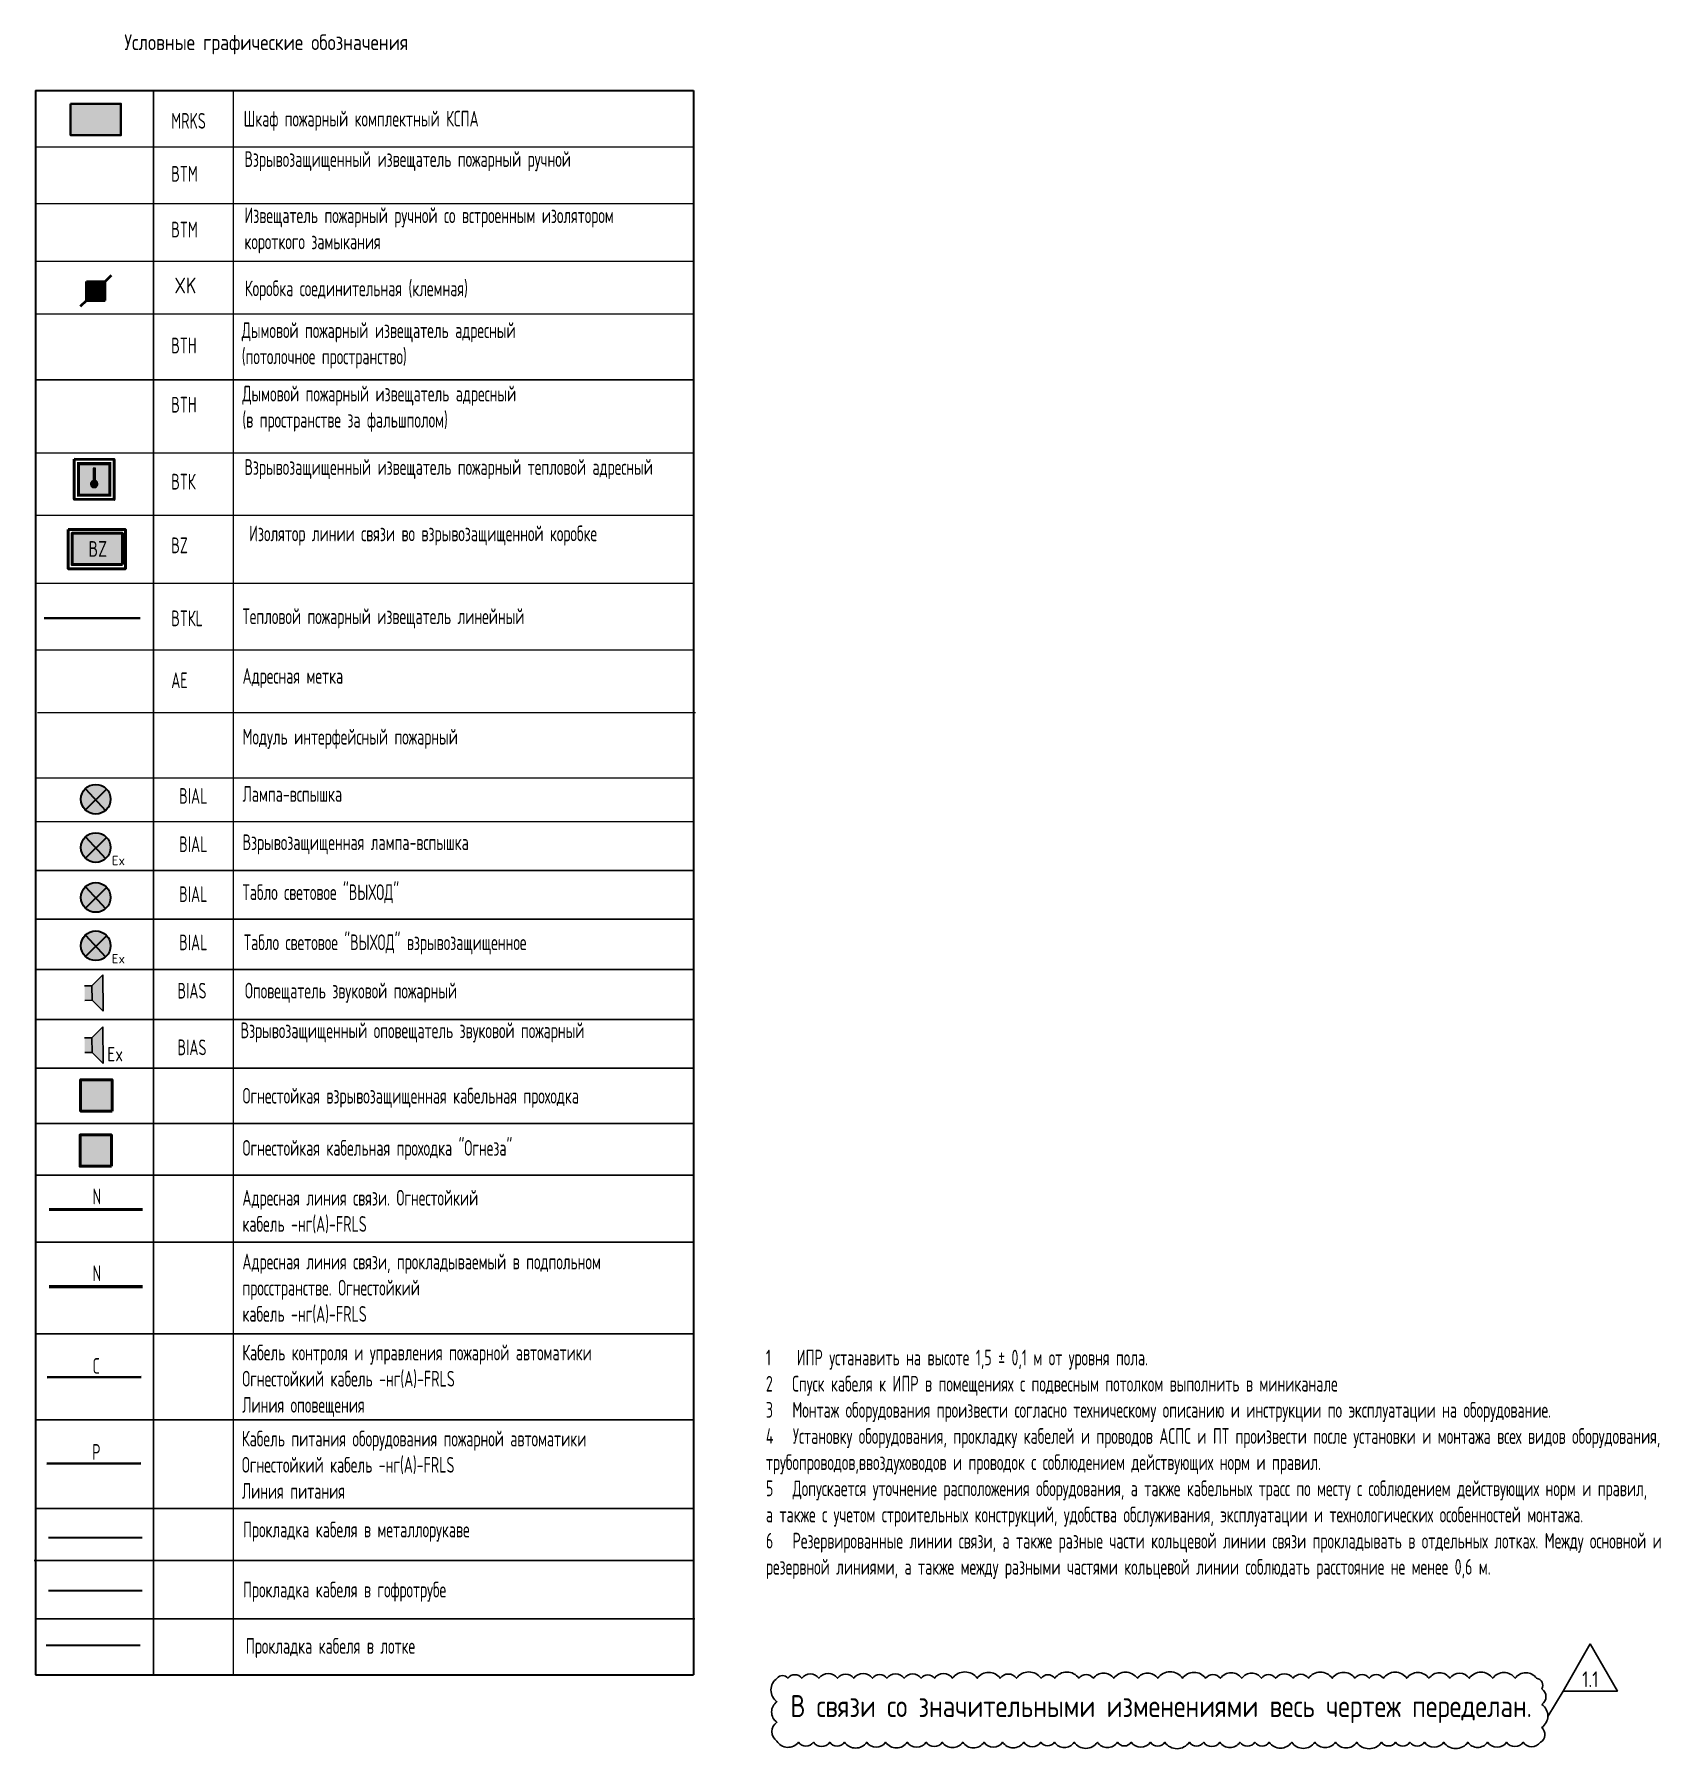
# Model space of a CAD drawing. Header units: millimetres. Extents: x -553547 to 230550, y -59438 to 214451.
# Drawn here: x 204646 to 230550, y 702 to 28014 of the extents above; entities that cross this region are included whole.
import ezdxf
from ezdxf.enums import TextEntityAlignment as Align

# ---------------------------------------------------------------- set-up
doc = ezdxf.new("R2010")
doc.units = ezdxf.units.MM
doc.linetypes.add('Cплошная', pattern=[0])
for name, color, linetype, lineweight in [('!GEFEST_CABLE_LOOP', 1, 'Continuous', 30), ('!GEFEST_FD_DETECTOR_A', 1, 'Continuous', 20), ('!GEFEST_FD_TEXT', 7, 'Continuous', 20), ('Адресация СПС', 7, 'Continuous', 25), ('АР_Размеры', 7, 'Continuous', 20), ('АТ_ПС_Текст_025', 7, 'Continuous', 25), ('АТ_ПС_Тонкая_025', 7, 'Continuous', 25), ('Линия оповещения', 102, 'Continuous', 40), ('ПС_ОБОРУДОВАНИЕ', 1, 'Continuous', 35)]:
    doc.layers.add(name, color=color, linetype=linetype, lineweight=lineweight)
for name, color, linetype in [('!GEFEST_FD_SOUNDER_A', 72, 'Continuous'), ('A-HATCH-WALL', 7, 'Continuous'), ('GEFEST-TEXT', 7, 'Continuous'), ('GEFEST_FD_PANEL', 1, 'Continuous')]:
    doc.layers.add(name, color=color, linetype=linetype)
doc.styles.add('GLE_OASR_TextStyle', font='GOST2304A.ttf')
doc.styles.add('GOST 2.304', font='cs_gost2304.shx', dxfattribs={"width": 0.8})
doc.styles.add('GOST 2.304 type A', font='GOST2304A.ttf', dxfattribs={"width": 0.9, "height": 250})
doc.styles.add('{18b73a54-fa43-428c-adcb-c1c7bbdf2c84}', font='simplex_.ttf')
doc.styles.add('ГОСТ', font='cs_gost2304.shx')
doc.linetypes.add('GLE_OASR_L6', pattern='A,4,[133,ltypeshp.shx,S=0.5,R=0,X=0,Y=0],-1', length=5)
doc.linetypes.add('Lotok', pattern='A,5e-05,[6,MSH_7,S=1,R=0,X=0,Y=0],-4.989379', length=4.989429)
doc.linetypes.add('Truba', pattern='A,3e-05,[4,MSH_7,S=1,R=0,X=0,Y=0],-3.022072', length=3.022102)
doc.linetypes.add('зигзаг', pattern='A,0.00254,-5.08,[131,ltypeshp.shx,S=5.08,R=0,X=-5.08,Y=0],-10.16,[131,ltypeshp.shx,S=5.08,R=180,X=5.08,Y=0],-5.08', length=20.32254)

# ---------------------------------------------------------------- blocks, each defined once
blk = doc.blocks.new('FCP_18')
at = {"lineweight": 35, "true_color": 0xffffff}
h = blk.add_hatch(color=7, dxfattribs=at)
h.dxf.hatch_style = 1
h.paths.add_polyline_path([(0, 500), (800, 500), (800, 0), (0, 0)])
at = {"lineweight": 35}
h = blk.add_hatch(color=1, dxfattribs=at)
h.dxf.hatch_style = 1
h.paths.add_polyline_path([(400, 0), (800, 0), (800, 250), (400, 250)])
at = {"color": 1, "lineweight": 35}
blk.add_lwpolyline([(0, 500), (800, 500), (800, 0), (0, 0)], close=True, dxfattribs=at)
blk = doc.blocks.new('окл проходка')
at = {"layer": 'Адресация СПС', "lineweight": 50, "ltscale": 100, "transparency": 33554534}
h = blk.add_hatch(color=4, dxfattribs=at)
h.dxf.hatch_style = 1
h.paths.add_polyline_path([(-12108, -385549), (-11608, -385549), (-11608, -385049), (-12108, -385049)])
at = {"layer": 'Адресация СПС', "color": 4, "lineweight": 50, "ltscale": 100}
blk.add_lwpolyline([(-11608, -385549), (-12108, -385549), (-12108, -385049), (-11608, -385049)], close=True, dxfattribs=at)
blk = doc.blocks.new('Строб')
at = {"true_color": 0xffffff}
h = blk.add_hatch(color=7, dxfattribs=at)
h.dxf.hatch_style = 1
edge = h.paths.add_edge_path()
edge.add_arc((-194323, -795376), 236, 0, 360)
at = {"layer": '!GEFEST_FD_DETECTOR_A', "color": 30, "linetype": 'Continuous', "lineweight": 30}
for points in [[(-194488, -795208), (-194166, -795553)], [(-194149, -795216), (-194487, -795546)]]:
    blk.add_lwpolyline(points, dxfattribs=at)
blk.add_circle((-194323, -795376), 236, dxfattribs=at)
at = {"color": 7, "lineweight": 40, "ltscale": 100, "insert": (-194067, -795508), "char_height": 150, "attachment_point": 1, "style": '{18b73a54-fa43-428c-adcb-c1c7bbdf2c84}'}
blk.add_mtext_dynamic_manual_height_columns('{\\fISOCPEUR|b0|i0|c204|p34;Ex}', width=204.82, gutter_width=17.5, heights=[0], dxfattribs=at)
blk = doc.blocks.new('RUPOR')
at = {"layer": '!GEFEST_FD_SOUNDER_A', "lineweight": -2}
h = blk.add_hatch(color=256, dxfattribs=at)
h.paths.add_polyline_path([(874, 436), (611, 175), (262, 176), (0, 439)])
h.paths.add_polyline_path([(262, 176), (611, 175), (611, 0), (261, 1)])
at = {"layer": '!GEFEST_FD_SOUNDER_A', "lineweight": 25}
for p, q in [((0, 439), (874, 436)), ((262, 176), (0, 439)), ((611, 175), (874, 436)), ((262, 176), (261, 1)), ((262, 176), (611, 175)), ((611, 0), (611, 175))]:
    blk.add_line(p, q, dxfattribs=at)
blk = doc.blocks.new('бриз')
at = {"lineweight": 50, "ltscale": 100, "true_color": 0xffffff}
h = blk.add_hatch(color=7, dxfattribs=at)
h.dxf.hatch_style = 1
h.paths.add_polyline_path([(-139304, -374795), (-140104, -374795), (-140104, -375295), (-139304, -375295)])
at = {"layer": 'Адресация СПС', "color": 1, "lineweight": 50, "ltscale": 100}
blk.add_lwpolyline([(-139304, -375295), (-140104, -375295), (-140104, -374795), (-139304, -374795)], close=True, dxfattribs=at)
at = {"layer": 'Адресация СПС', "color": 1, "lineweight": 50, "ltscale": 100, "style": 'GOST 2.304 type A', "width": 0.9}
blk.add_text('BZ', height=250, dxfattribs=at).set_placement((-139696, -375046), align=Align.MIDDLE_CENTER)
blk = doc.blocks.new('тепловой извещатель')
at = {"lineweight": 40, "ltscale": 100, "true_color": 0xffffff}
h = blk.add_hatch(color=7, dxfattribs=at)
h.dxf.hatch_style = 1
h.paths.add_polyline_path([(14, -3), (514, -3), (514, 497), (14, 497)])
at = {"layer": 'A-HATCH-WALL', "lineweight": 50, "ltscale": 100, "transparency": 33554559}
h = blk.add_hatch(color=1, dxfattribs=at)
h.dxf.hatch_style = 1
h.paths.add_polyline_path([(285, 228), (285, 426), (246, 426), (246, 230, 5.77548)])
at = {"color": 1, "linetype": 'ByBlock', "lineweight": -2, "const_width": 50}
blk.add_lwpolyline([(514, 497), (14, 497), (14, -3), (514, -3)], close=True, dxfattribs=at)
at = {"layer": 'АР_Размеры', "lineweight": 15, "ltscale": 100}
blk.add_lwpolyline([(285, 228), (285, 426), (246, 426), (246, 230)], dxfattribs=at)
blk.add_arc((264, 174), 58.5, 107.6073, 68.3148, dxfattribs=at)
blk = doc.blocks.new('огнестойкакая каб.проходка.')
at = {"layer": 'Адресация СПС', "lineweight": 50, "ltscale": 100, "transparency": 33554534}
h = blk.add_hatch(color=200, dxfattribs=at)
h.dxf.hatch_style = 1
h.paths.add_polyline_path([(10560, -373980), (11060, -373980), (11060, -373480), (10560, -373480)])
at = {"layer": 'Адресация СПС', "color": 200, "lineweight": 50, "ltscale": 100}
blk.add_lwpolyline([(11060, -373980), (10560, -373980), (10560, -373480), (11060, -373480)], close=True, dxfattribs=at)
blk = doc.blocks.new('коммутационная коробка')
at = {"lineweight": 40, "ltscale": 100, "true_color": 0xffffff, "transparency": 33554687}
h = blk.add_hatch(color=7, dxfattribs=at)
h.dxf.hatch_style = 1
h.paths.add_polyline_path([(3746, -386207), (3446, -386207), (3446, -386507), (3746, -386507)])
at = {"layer": 'Адресация СПС', "color": 1, "lineweight": 40, "ltscale": 100}
for points in [[(3746, -386207), (3846, -386107)], [(3446, -386207), (3746, -386207)], [(3446, -386507), (3446, -386207)], [(3746, -386507), (3746, -386207)], [(3446, -386507), (3346, -386607)], [(3446, -386507), (3746, -386507)]]:
    blk.add_lwpolyline(points, dxfattribs=at)

msp = doc.modelspace()

# ---------------------------------------------------------------- hatches: boundary and pattern name
at = {"true_color": 0xffffff}
h = msp.add_hatch(color=7, dxfattribs=at)
h.dxf.hatch_style = 1
edge = h.paths.add_edge_path()
edge.add_arc((205625.028, 15827.214), 236.254, 0, 360)
h = msp.add_hatch(color=7, dxfattribs=at)
h.dxf.hatch_style = 1
edge = h.paths.add_edge_path()
edge.add_arc((205625.028, 14262.778), 236.254, 0, 360)
h = msp.add_hatch(color=7, dxfattribs=at)
h.dxf.hatch_style = 1
edge = h.paths.add_edge_path()
edge.add_arc((205625.028, 13493.98), 236.254, 0, 360)

# ---------------------------------------------------------------- linework, layer by layer
at = {"layer": '!GEFEST_CABLE_LOOP', "linetype": 'Truba', "ltscale": 150}
msp.add_line((204871.947, 4065.414), (206364.511, 4065.414), dxfattribs=at)
at = {"layer": '!GEFEST_CABLE_LOOP', "linetype": 'GLE_OASR_L6', "ltscale": 100}
msp.add_line((204871.947, 3220.051), (206364.511, 3220.051), dxfattribs=at)
at = {"layer": '!GEFEST_CABLE_LOOP', "linetype": 'Lotok', "ltscale": 100}
msp.add_line((204837.296, 2353.363), (206329.86, 2353.363), dxfattribs=at)
at = {"layer": '!GEFEST_CABLE_LOOP', "color": 1, "linetype": 'Cплошная', "lineweight": 25, "const_width": 50}
msp.add_lwpolyline([(204878.731, 9293.608), (206371.295, 9293.608)], dxfattribs=at)
at = {"layer": '!GEFEST_CABLE_LOOP', "color": 7, "linetype": 'Cплошная', "lineweight": 25, "const_width": 50}
msp.add_lwpolyline([(204878.731, 8061.794), (206371.295, 8061.794)], dxfattribs=at)
at = {"layer": '!GEFEST_FD_DETECTOR_A', "color": 30, "linetype": 'Continuous', "lineweight": 30}
for points in [[(205459.198, 15995.489), (205781.893, 15650.553)], [(205798.584, 15987.509), (205460.423, 15657.741)]]:
    msp.add_lwpolyline(points, dxfattribs=at)
at = {"layer": '!GEFEST_FD_DETECTOR_A', "linetype": 'Continuous', "lineweight": 30}
for points in [[(205459.198, 14431.052), (205781.893, 14086.116)], [(205798.584, 14423.072), (205460.423, 14093.305)], [(205459.198, 13662.255), (205781.893, 13317.319)], [(205798.584, 13654.275), (205460.423, 13324.507)]]:
    msp.add_lwpolyline(points, dxfattribs=at)
at = {"layer": '!GEFEST_FD_DETECTOR_A', "color": 30, "linetype": 'Continuous', "lineweight": 30}
msp.add_circle((205625.028, 15827.214), 236.254, dxfattribs=at)
at = {"layer": '!GEFEST_FD_DETECTOR_A', "linetype": 'Continuous', "lineweight": 30}
for centre in [(205625.028, 14262.778), (205625.028, 13493.98)]:
    msp.add_circle(centre, 236.254, dxfattribs=at)
at = {"layer": '!GEFEST_FD_TEXT', "lineweight": 30}
msp.add_line((204664.579, 27118.804), (215145.566, 27118.804), dxfattribs=at)
at = {"layer": '!GEFEST_FD_TEXT'}
for p, q in [((204664.579, 26219.142), (215145.566, 26219.142)), ((204664.579, 25318.836), (215145.566, 25318.836)), ((204664.579, 24399.633), (215145.566, 24399.633)), ((204664.579, 23559.414), (215145.566, 23559.414)), ((204664.579, 21344.412), (215145.566, 21344.412)), ((204664.579, 20351.436), (215145.566, 20351.436)), ((204664.579, 19270.68), (215145.566, 19270.68)), ((204664.579, 18210.31), (215145.566, 18210.31)), ((204696.321, 17211.191), (215177.308, 17211.191)), ((204664.579, 16169.728), (215145.566, 16169.728)), ((204664.579, 16169.728), (215145.566, 16169.728)), ((204664.579, 15474.405), (215145.566, 15474.405)), ((204664.579, 5941.202), (207792.373, 5941.202)), ((204664.579, 5941.202), (207792.373, 5941.202))]:
    msp.add_line(p, q, dxfattribs=at)
at = {"layer": '!GEFEST_FD_TEXT', "lineweight": 30}
for points in [[(204664.579, 27118.804), (204664.579, 1878.354)], [(215145.566, 27118.804), (215145.566, 1878.354)]]:
    msp.add_lwpolyline(points, dxfattribs=at)
at = {"layer": '!GEFEST_FD_TEXT'}
for points in [[(207810.978, 27118.804), (207810.978, 1878.354)], [(206544.197, 24625.11), (206544.197, 7754.309)]]:
    msp.add_lwpolyline(points, dxfattribs=at)
at = {"layer": 'GEFEST-TEXT'}
for p, q in [((204655.379, 5941.202), (215136.366, 5941.202)), ((204655.379, 5941.202), (215145.566, 5941.202)), ((204664.579, 4530.019), (215154.766, 4530.019)), ((204646.179, 3700.074), (215145.566, 3700.074)), ((204664.579, 2771.126), (215163.966, 2771.126))]:
    msp.add_line(p, q, dxfattribs=at)
at = {"layer": 'GEFEST-TEXT', "lineweight": 30}
msp.add_line((204664.579, 1878.354), (215145.566, 1878.354), dxfattribs=at)
at = {"layer": 'GEFEST-TEXT'}
for points in [[(206544.197, 27118.804), (206544.197, 1878.354)], [(204664.579, 22511.535), (215145.566, 22511.535)], [(204657.928, 14690.466), (215145.566, 14690.466)], [(204657.928, 13916.947), (215145.566, 13916.947)], [(204657.928, 13116.947), (215145.566, 13116.947)], [(204657.928, 12316.947), (215145.566, 12316.947)], [(204657.928, 11544.919), (215145.566, 11544.919)], [(204657.928, 10663.656), (215145.566, 10663.656)], [(204657.928, 9840.991), (215145.566, 9840.991)], [(204657.928, 8773.469), (215145.566, 8773.469)], [(204657.928, 8773.469), (215145.566, 8773.469)], [(204657.928, 7312.745), (215145.566, 7312.745)], [(204657.928, 7312.745), (215145.566, 7312.745)]]:
    msp.add_lwpolyline(points, dxfattribs=at)
at = {"layer": 'АТ_ПС_Тонкая_025', "transparency": 33554687}
msp.add_line((228995.908, 1621.34), (228752.149, 1216.66), dxfattribs=at)
msp.add_lwpolyline([(229428.921, 2371.34), (228995.908, 1621.34), (229861.933, 1621.34)], close=True, dxfattribs=at)
msp.add_lwpolyline([(216477.152, 1823.554, 0.52056705), (216475.147, 1450.72, 0.52056705), (216473.389, 1124.037, 0.52056705), (216471.769, 823, 0.52056705), (216816.17, 803.974, 0.52056705), (217055.826, 803.974, 0.52056705), (217315.649, 803.974, 0.52056705), (217551.245, 803.974, 0.52056705), (217904.869, 803.974, 0.52056705), (218205.788, 803.974, 0.52056705), (218548.511, 803.974, 0.52056705), (218851.377, 803.974, 0.52056705), (219107.262, 803.974, 0.52056705), (219433.346, 803.974, 0.52056705), (219772.328, 803.974, 0.52056705), (220068.473, 803.974, 0.52056705), (220406.636, 803.974, 0.52056705), (220674.967, 803.974, 0.52056705), (220893.785, 803.974, 0.52056705), (221209.151, 803.974, 0.52056705), (221577.864, 803.974, 0.52056705), (221896.562, 803.974, 0.52056705), (222118.316, 803.974, 0.52056705), (222422.549, 803.974, 0.52056705), (222652.341, 803.974, 0.52056705), (223042.612, 803.974, 0.52056705), (223271.537, 803.974, 0.52056705), (223529.602, 803.974, 0.52056705), (223848.758, 803.974, 0.52056705), (224087.468, 803.974, 0.52056705), (224314.019, 803.974, 0.52056705), (224672.593, 803.974, 0.52056705), (225043.277, 803.974, 0.52056705), (225368.677, 803.974, 0.52056705), (225710.241, 803.974, 0.52056705), (226102.098, 803.974, 0.52056705), (226327.471, 803.974, 0.52056705), (226556.8, 803.974, 0.52056705), (226787.587, 803.974, 0.52056705), (227093.437, 803.974, 0.52056705), (227477.5, 803.974, 0.52056705), (227791.664, 803.974, 0.52056705), (228096.605, 803.974, 0.52056705), (228360.077, 803.974, 0.52056705), (228632.992, 803.974, 0.52056705), (228655.364, 1039.41, 0.52056705), (228657.347, 1407.94, 0.52056705), (228658.68, 1655.679, 0.52056705), (228574.296, 1823.554, 0.52056705), (228232.251, 1823.554, 0.52056705), (227875.093, 1823.554, 0.52056705), (227500.032, 1823.554, 0.52056705), (227193.877, 1823.554, 0.52056705), (226858.979, 1823.554, 0.52056705), (226505.794, 1823.554, 0.52056705), (226132.815, 1823.554, 0.52056705), (225907.717, 1823.554, 0.52056705), (225679.878, 1823.554, 0.52056705), (225318.557, 1823.554, 0.52056705), (224939.883, 1823.554, 0.52056705), (224695.204, 1823.554, 0.52056705), (224416.93, 1823.554, 0.52056705), (224191.832, 1823.554, 0.52056705), (223877.491, 1823.554, 0.52056705), (223537.698, 1823.554, 0.52056705), (223300.722, 1823.554, 0.52056705), (222935, 1823.554, 0.52056705), (222539.163, 1823.554, 0.52056705), (222214.452, 1823.554, 0.52056705), (221838.763, 1823.554, 0.52056705), (221514.455, 1823.554, 0.52056705), (221283.742, 1823.554, 0.52056705), (220899.886, 1823.554, 0.52056705), (220680.153, 1823.554, 0.52056705), (220291.145, 1823.554, 0.52056705), (220029.089, 1823.554, 0.52056705), (219663.599, 1823.554, 0.52056705), (219271.559, 1823.554, 0.52056705), (218983.47, 1823.554, 0.52056705), (218769.346, 1823.554, 0.52056705), (218499.831, 1823.554, 0.52056705), (218225.232, 1823.554, 0.52056705), (217994.945, 1823.554, 0.52056705), (217698.574, 1823.554, 0.52056705), (217437.872, 1823.554, 0.52056705), (217143.942, 1823.554, 0.52056705), (216870.259, 1823.554, 0.52056705), (216648.505, 1823.554, 0.52056705)], format="xyb", close=True, dxfattribs=at)
at = {"layer": 'Линия оповещения', "color": 92, "lineweight": 40, "ltscale": 100}
msp.add_lwpolyline([(204851.352, 6618.984), (206347.893, 6624.176)], dxfattribs=at)
at = {"layer": 'Линия оповещения', "color": 6, "lineweight": 40, "ltscale": 100}
msp.add_lwpolyline([(204845.477, 5247.441), (206342.019, 5252.634)], dxfattribs=at)
at = {"layer": 'ПС_ОБОРУДОВАНИЕ', "lineweight": 50, "ltscale": 100}
for points in [[(205282.757, 21245.601), (205917.746, 21240.96), (205917.142, 20601.107), (205282.153, 20605.748)], [(205188.002, 20123.77), (206096.396, 20123.77), (206096.396, 19500.107), (205188.002, 19500.107)]]:
    msp.add_lwpolyline(points, close=True, dxfattribs=at)
at = {"layer": 'ПС_ОБОРУДОВАНИЕ', "color": 7, "linetype": 'зигзаг', "ltscale": 10}
msp.add_lwpolyline([(204804.333, 18712.206), (206330.544, 18712.206)], dxfattribs=at)

# ---------------------------------------------------------------- block references
at = {"layer": '!GEFEST_FD_SOUNDER_A', "xscale": -0.6666829171119395, "yscale": 0.6666829171119395, "zscale": 0.6666829171119395, "rotation": 270}
for p in [(205447.935, 12449.975), (205447.935, 11619.227)]:
    msp.add_blockref('RUPOR', p, dxfattribs=at)
at = {"color": 30, "lineweight": 40, "true_color": 0xf26722}
msp.add_blockref('Строб', (399947.612, 810434.713), dxfattribs=at)
at = {"layer": 'GEFEST_FD_PANEL', "color": 3, "lineweight": 35}
msp.add_blockref('FCP_18', (205225.164, 26407.144), dxfattribs=at)
at = {"layer": 'Адресация СПС', "color": 3, "lineweight": 40}
msp.add_blockref('коммутационная коробка', (202029.235, 410282.796), dxfattribs=at)
at = {"layer": 'Адресация СПС', "color": 7, "lineweight": 50}
msp.add_blockref('бриз', (345353.213, 394861.208), dxfattribs=at)
at = {"layer": 'Адресация СПС', "color": 6, "lineweight": 40}
msp.add_blockref('огнестойкакая каб.проходка.', (194823.922, 384839.453), dxfattribs=at)
at = {"layer": 'Адресация СПС', "color": 4, "lineweight": 50}
msp.add_blockref('окл проходка', (217483.201, 395529.273), dxfattribs=at)
at = {"layer": 'АР_Размеры', "lineweight": 15}
msp.add_blockref('тепловой извещатель', (205336.151, 20676.316), dxfattribs=at)

# ---------------------------------------------------------------- texts
at = {"color": 7, "lineweight": 40, "ltscale": 100, "insert": (205880.178, 13362.261), "char_height": 150, "attachment_point": 1, "style": '{18b73a54-fa43-428c-adcb-c1c7bbdf2c84}'}
msp.add_mtext_dynamic_manual_height_columns('{\\fISOCPEUR|b0|i0|c204|p34;Ex}', width=204.8153, gutter_width=17.5, heights=[0], dxfattribs=at)
at = {"insert": (205932.877, 11766.286), "char_height": 225, "width": 2500, "attachment_point": 5, "style": 'ГОСТ'}
msp.add_mtext('Ex', dxfattribs=at)
at = {"layer": 'GEFEST-TEXT', "style": 'GOST 2.304'}
msp.add_text('XK', height=250, dxfattribs=at).set_placement((207052.728, 24012.205), align=Align.MIDDLE_CENTER)
at = {"layer": 'GEFEST-TEXT', "char_height": 250, "attachment_point": 1, "style": 'GOST 2.304'}
for s, insert, width in [('\\pxql;{\\W1;Условные графические обозначения}', (206080.288, 28012.613), 8215.63971), ('Шкаф пожарный комплектный КСПА                       ', (207979.64, 26794.896), 6293.50648), ('Взрывозащищенный извещатель пожарный ручной                            ', (207992.938, 26151.601), 6293.50648), ('Извещатель пожарный ручной со встроенным изолятором короткого замыкания                              ', (207992.938, 25255.934), 6293.50648), ('\\A1;Коробка соединительная (клемная)', (207999.789, 24091.563), 6293.50648), ('\\pxql;Дымовой пожарный извещатель адресный\\P(потолочное пространство)', (207950.603, 23424.663), 6293.50648), ('\\pxql;Дымовой пожарный извещатель адресный \\P(в пространстве за фальшполом)', (207960.336, 22414.553), 6293.50648), ('Взрывозащищенный извещатель пожарный тепловой адресный                           ', (207992.938, 21245.614), 6293.50648), ('\\pxql;Изолятор линии связи во взрывозащищенной коробке', (208068.163, 20187.544), 6293.50648), ('Тепловой пожарный извещатель линейный', (207963.466, 18867.775), 6293.50648), ('Адресная метка', (207963.466, 17918.581), 6293.50648), ('Модуль интерфейсный пожарный', (207963.466, 16948.204), 6293.50648), ('Лампа-вспышка', (207963.466, 16036.887), 6293.50648), ('Взрывозащищенная лампа-вспышка', (207963.466, 15268.089), 6293.50648), ('Табло световое "ВЫХОД"', (207963.466, 14472.45), 6293.50648), ('Табло световое "ВЫХОД" взрывозащищенное', (207984.583, 13674.183), 6293.50648), ('Оповещатель звуковой пожарный ', (208001.503, 12904.05), 6293.50648), ('Взрывозащищенный оповещатель звуковой пожарный ', (207931.764, 12271.178), 6293.50648), ('Огнестойкая взрывозащищенная кабельная проходка', (207963.466, 11229.31), 7061.61995), ('Огнестойкая кабельная проходка "Огнеза"', (207963.466, 10398.685), 7061.61995), ('\\pxql;Адресная линия связи. Огнестойкий\\P\\pq*;кабель -нг(А)-FRLS ', (207960.731, 9604.21), 6293.50648), ('\\pxql;Адресная линия связи, прокладываемый в подпольном просстранстве. Огнестойкий\\Pкабель -нг(А)-FRLS  ', (207960.731, 8587.84), 6293.50648), ('\\pxql;{\\H0.99997x;\\C250;\\c2105123;Кабель контроля и управления пожарной автоматики\\P}Огнестойкий кабель -нг(А)-FRLS  \\PЛиния оповещения', (207958.613, 7138.424), 7420.56405), ('\\pxql;{\\H0.99997x;\\C250;\\c2105123;Кабель питания оборудования пожарной автоматики\\P}Огнестойкий кабель -нг(А)-FRLS  \\PЛиния питания', (207952.738, 5766.881), 7420.56405)]:
    msp.add_mtext(s, dxfattribs=dict(at, insert=insert, width=width))
for s, insert in [('{\\C7;MRKS}', (206827.728, 26760.485)), ('{\\C7;BTM}', (206827.728, 25916.56)), ('{\\C7;BTM}', (206827.728, 25028.133)), ('{\\C7;BTH}', (206827.728, 23181.701)), ('BTH', (206827.728, 22238.181)), ('BTК', (206827.728, 21011.979)), ('BZ', (206827.728, 19997.769)), ('BTКL', (206827.728, 18834.882)), ('AE', (206827.728, 17847.716)), ('BIAL', (206953.196, 16005.505)), ('BIAL', (206953.196, 15236.708)), ('BIAL', (206953.196, 14441.069)), ('BIAL', (206953.196, 13672.271)), ('BIAS', (206926.745, 12902.986)), ('BIAS', (206926.745, 12000.519)), ('N', (205573.463, 9624.91)), ('N', (205573.463, 8401.613)), ('C', (205573.463, 6926.226)), ('P', (205567.588, 5554.683))]:
    msp.add_mtext_dynamic_manual_height_columns(s, width=1237.88485, gutter_width=12.5, heights=[0], dxfattribs=dict(at, insert=insert))
at = {"layer": 'АТ_ПС_Текст_025', "style": 'GOST 2.304', "width": 0.8}
for s, p in [('Прокладка кабеля в металлорукаве', (207969.947, 4068.362)), ('Прокладка кабеля в гофротрубе', (207969.947, 3111.439)), ('Прокладка кабеля в лотке', (208015.814, 2214.908))]:
    msp.add_text(s, height=250, dxfattribs=at).set_placement(p)
at = {"layer": 'АТ_ПС_Текст_025', "transparency": 33554687, "style": 'GLE_OASR_TextStyle'}
msp.add_text('В связи со значительными изменениями весь чертеж переделан.', height=350, dxfattribs=at).set_placement((216689.324, 1206.173))
at = {"layer": 'АТ_ПС_Текст_025', "linetype": 'Continuous', "insert": (216298.542, 3406.624), "char_height": 250, "attachment_point": 7, "style": 'GOST 2.304'}
msp.add_mtext_dynamic_manual_height_columns('1    ИПР устанавить на высоте 1,5 %%P 0,1 м от уровня пола.\\P\\pxqj;2   Спуск кабеля к ИПР в помещениях с подвесным потолком выполнить в миниканале\\P\\psm1;3   Монтаж оборудования произвести согласно техническому описанию и инструкции по эксплуатации на оборудование.\\P\\pi-4,l4;4   Установку оборудования, прокладку кабелей и проводов АСПС и ПТ произвести после установки и монтажа всех видов оборудования, \\P\\pi0,l0,s*,q*;трубопроводов,ввоздуховодов и проводок с соблюдением действующих норм и правил.\\P\\pi-4,l4,sm1,qj;5   Допускается уточнение расположения оборудования, а также кабельных трасс по месту с соблюдением действующих норм и правил, \\Pа также с учетом строительных конструкций, удобства обслуживания, эксплуатации и технологических особенностей монтажа.\\P6   Резервированные линии связи, а также разные части кольцевой линии связи прокладывать в отдельных лотках. Между основной и \\Pрезервной линиями, а также между разными частями кольцевой линии соблюдать расстояние не менее 0,6 м.', width=18501.19803, gutter_width=0, heights=[4501.626], dxfattribs=at)
at = {"layer": 'АТ_ПС_Текст_025', "transparency": 33554687, "insert": (229428.921, 1808.84), "char_height": 250, "width": 866.0254, "attachment_point": 5, "style": 'GLE_OASR_TextStyle'}
msp.add_mtext('1.1', dxfattribs=at)

doc.saveas('drawing.dxf')
